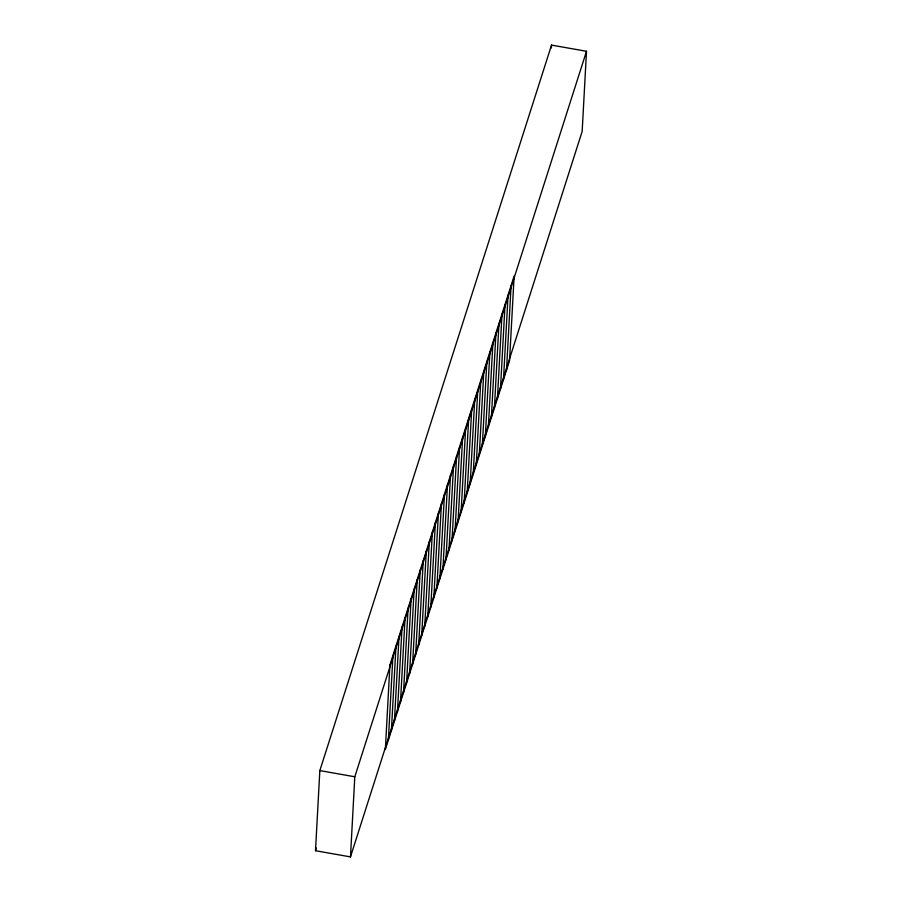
<?xml version="1.0" encoding="UTF-8"?>
<svg xmlns="http://www.w3.org/2000/svg" width="902" height="902" viewBox="0 0 902 902"><rect width="100%" height="100%" fill="white"/><g stroke="black" fill="none" stroke-linecap="round" stroke-linejoin="round"><path stroke-width="1.35" d="M315.497 850.71L319.838 770.59L551.528 45.1L586.503 51.29L582.162 131.41L350.472 856.9L315.497 850.71L316.354 848.027M350.472 856.9L354.802 776.78L586.503 51.29M388.379 740.057L392.956 655.461M391.4 730.575L395.989 645.979M394.433 721.081L399.022 636.496M397.466 711.599L402.044 627.003M400.499 702.117L405.077 617.52M403.521 692.635L408.11 608.038M406.554 683.141L411.132 598.556M409.587 673.659L414.165 589.062M412.609 664.176L417.198 579.58M415.642 654.694L420.219 570.098M418.675 645.201L423.252 560.616M421.696 635.718L426.285 551.122M424.729 626.236L429.307 541.64M427.762 616.754L432.34 532.157M430.784 607.26L435.373 522.664M433.817 597.778L438.395 513.182M436.85 588.296L441.428 503.699M439.872 578.802L444.46 494.217M442.905 569.32L447.482 484.724M445.938 559.838L450.515 475.241M448.959 550.355L453.548 465.759M451.992 540.862L456.57 456.277M455.025 531.379L459.603 446.783M458.047 521.897L462.636 437.301M461.08 512.415L465.657 427.819M464.113 502.921L468.69 418.325M467.135 493.439L471.723 408.843M470.167 483.957L474.745 399.36M473.2 474.463L477.778 389.878M476.222 464.981L480.811 380.385M479.255 455.499L483.833 370.902M482.288 446.016L486.866 361.42M485.31 436.523L489.899 351.938M488.343 427.041L492.92 342.444M491.376 417.558L495.953 332.962M494.397 408.076L498.986 323.48M497.43 398.583L502.008 313.986M500.463 389.1L505.041 304.504M503.485 379.618L508.074 295.022M506.518 370.124L511.096 285.539M551.381 47.907L551.528 45.1M319.838 770.59L354.802 776.78M389.923 664.954L385.346 749.539L509.551 360.642L514.129 276.046L389.923 664.954"/></g></svg>
